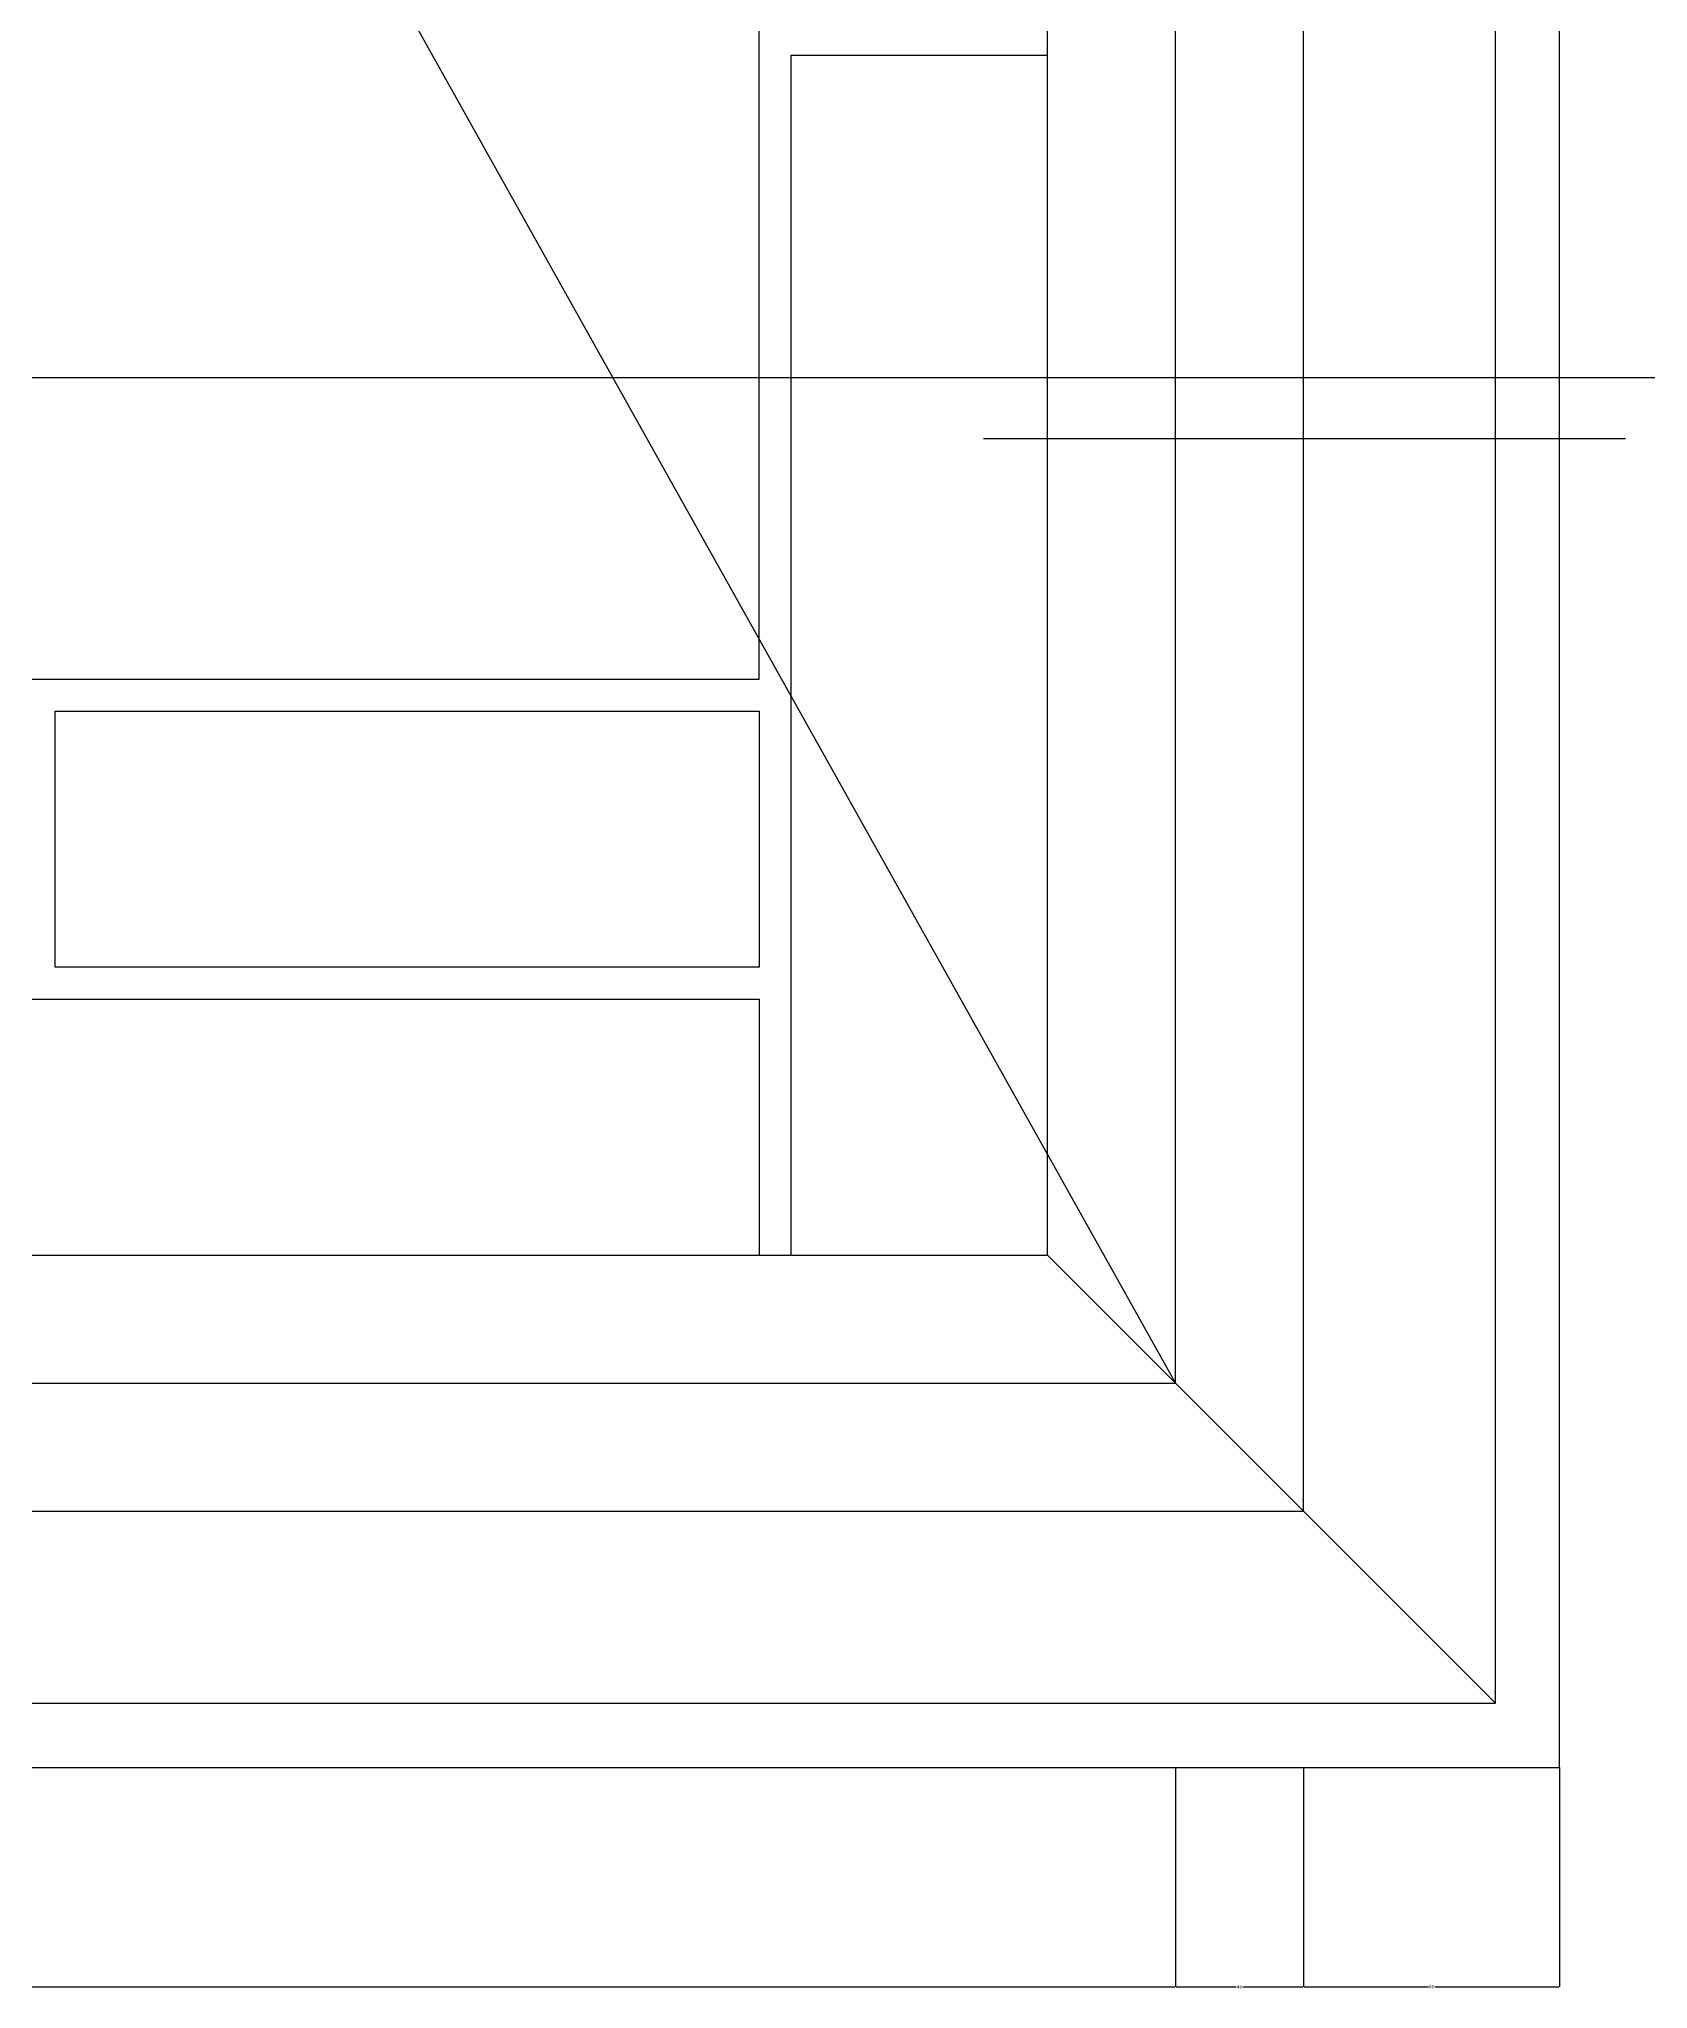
# Model space of a CAD drawing. Header units: metres. Extents: x 4 to 3597, y 195 to 4697.
# Drawn here: x 1898 to 2401, y 2530 to 3139 of the extents above; entities that cross this region are included whole.
import ezdxf

# ---------------------------------------------------------------- set-up
doc = ezdxf.new("R2010")
doc.units = ezdxf.units.M
for name, color, linetype in [('3', 3, 'Continuous'), ('4', 4, 'Continuous'), ('7', 7, 'Continuous'), ('DIM', 3, 'Continuous')]:
    doc.layers.add(name, color=color, linetype=linetype)
doc.dimstyles.get("Standard").update_dxf_attribs({"dimtxt": 2.5, "dimasz": 2.5, "dimexe": 1.25, "dimexo": 0.625, "dimtad": 1, "dimcen": 2.5, "dimazin": 3, "dimtfac": 1, "dimtmove": 0, "dimatfit": 3})

# ---------------------------------------------------------------- blocks, each defined once
blk = doc.blocks.new('*D70')
for p, q in [((1313.17, 2599.19), (1313.17, 2530.59)), ((2253.17, 2599.19), (2253.17, 2530.59)), ((1313.42, 2530.59), (1781.67, 2530.59)), ((1784.67, 2530.59), (2252.92, 2530.59))]:
    blk.add_line(p, q)
at = {"layer": 'Defpoints'}
for p in [(1313.17, 2599.19), (2253.17, 2599.19), (1313.17, 2530.59)]:
    blk.add_point(p, dxfattribs=at)
at = {"layer": 'DIM', "insert": (1783.17, 2530.59), "char_height": 1, "attachment_point": 5}
blk.add_mtext('940', dxfattribs=at)
blk = doc.blocks.new('*D82')
for p, q in [((2293.17, 2599.19), (2293.17, 2530.59)), ((2373.17, 2599.19), (2373.17, 2530.59)), ((2293.42, 2530.59), (2332.17, 2530.59)), ((2334.17, 2530.59), (2372.92, 2530.59))]:
    blk.add_line(p, q)
at = {"layer": 'Defpoints'}
for p in [(2293.17, 2599.19), (2373.17, 2599.19), (2293.17, 2530.59)]:
    blk.add_point(p, dxfattribs=at)
at = {"layer": 'DIM', "insert": (2333.17, 2530.59), "char_height": 1, "attachment_point": 5}
blk.add_mtext('80', dxfattribs=at)
blk = doc.blocks.new('*D83')
for p, q in [((2253.17, 2599.19), (2253.17, 2530.59)), ((2293.17, 2599.19), (2293.17, 2530.59)), ((2253.42, 2530.59), (2272.17, 2530.59)), ((2274.17, 2530.59), (2292.92, 2530.59))]:
    blk.add_line(p, q)
at = {"layer": 'Defpoints'}
for p in [(2253.17, 2599.19), (2293.17, 2599.19), (2253.17, 2530.59)]:
    blk.add_point(p, dxfattribs=at)
at = {"layer": 'DIM', "insert": (2273.17, 2530.59), "char_height": 1, "attachment_point": 5}
blk.add_mtext('40', dxfattribs=at)

msp = doc.modelspace()

# ---------------------------------------------------------------- linework, layer by layer
at = {"layer": '3'}
for p, q in [((2213.17, 2759.19), (2253.17, 2719.19)), ((2253.17, 2719.19), (2293.17, 2679.19))]:
    msp.add_line(p, q, dxfattribs=at)
for points in [[(233.17, 2619.19), (2353.17, 2619.19), (2353.17, 4239.19), (233.17, 4239.19)], [(1443.17, 3339.19), (1443.17, 2939.19), (2123.17, 2939.19), (2123.17, 3339.19)], [(1903.17, 2849.19), (1903.17, 2929.19), (2123.17, 2929.19), (2123.17, 2849.19)]]:
    msp.add_lwpolyline(points, close=True, dxfattribs=at)
for points in [[(1313.17, 2719.19), (1783.17, 3559.19), (2253.17, 2719.19)], [(2133.17, 2759.19), (2133.17, 3134.19), (2213.17, 3134.19)], [(1788.17, 2759.19), (1788.17, 2839.19), (2123.17, 2839.19), (2123.17, 2759.19)]]:
    msp.add_lwpolyline(points, dxfattribs=at)
at = {"layer": '4'}
for points in [[(213.17, 2599.19), (2373.17, 2599.19), (2373.17, 4259.19), (213.17, 4259.19)], [(293.17, 2679.19), (2293.17, 2679.19), (2293.17, 4179.19), (293.17, 4179.19)], [(1313.17, 2719.19), (2253.17, 2719.19), (2253.17, 3559.19), (1313.17, 3559.19)]]:
    msp.add_lwpolyline(points, close=True, dxfattribs=at)
at = {"layer": '7'}
msp.add_line((2293.17, 2679.19), (2353.17, 2619.19), dxfattribs=at)
msp.add_lwpolyline([(1353.17, 2759.19), (2213.17, 2759.19), (2213.17, 3519.19), (1353.17, 3519.19)], close=True, dxfattribs=at)
at = {"layer": 'DIM'}
for p, q in [((152.6, 3033.46), (2527.81, 3033.46)), ((2393.73, 3014.25), (2193.17, 3014.25))]:
    msp.add_line(p, q, dxfattribs=at)

# ---------------------------------------------------------------- dimensions: what is measured, and where the dimension line sits
for base, p1, p2, picture, middle in [((1313.17, 2530.59), (1313.17, 2599.19), (2253.17, 2599.19), '*D70', (1783.17, 2530.59)), ((2253.17, 2530.59), (2253.17, 2599.19), (2293.17, 2599.19), '*D83', (2273.17, 2530.59)), ((2293.17, 2530.59), (2293.17, 2599.19), (2373.17, 2599.19), '*D82', (2333.17, 2530.59))]:
    dim = msp.add_linear_dim(base=base, p1=p1, p2=p2, dimstyle='Standard', dxfattribs=at)
    dim.commit()
    dim.dimension.update_dxf_attribs({"geometry": picture, "text_midpoint": middle})

doc.saveas('drawing.dxf')
